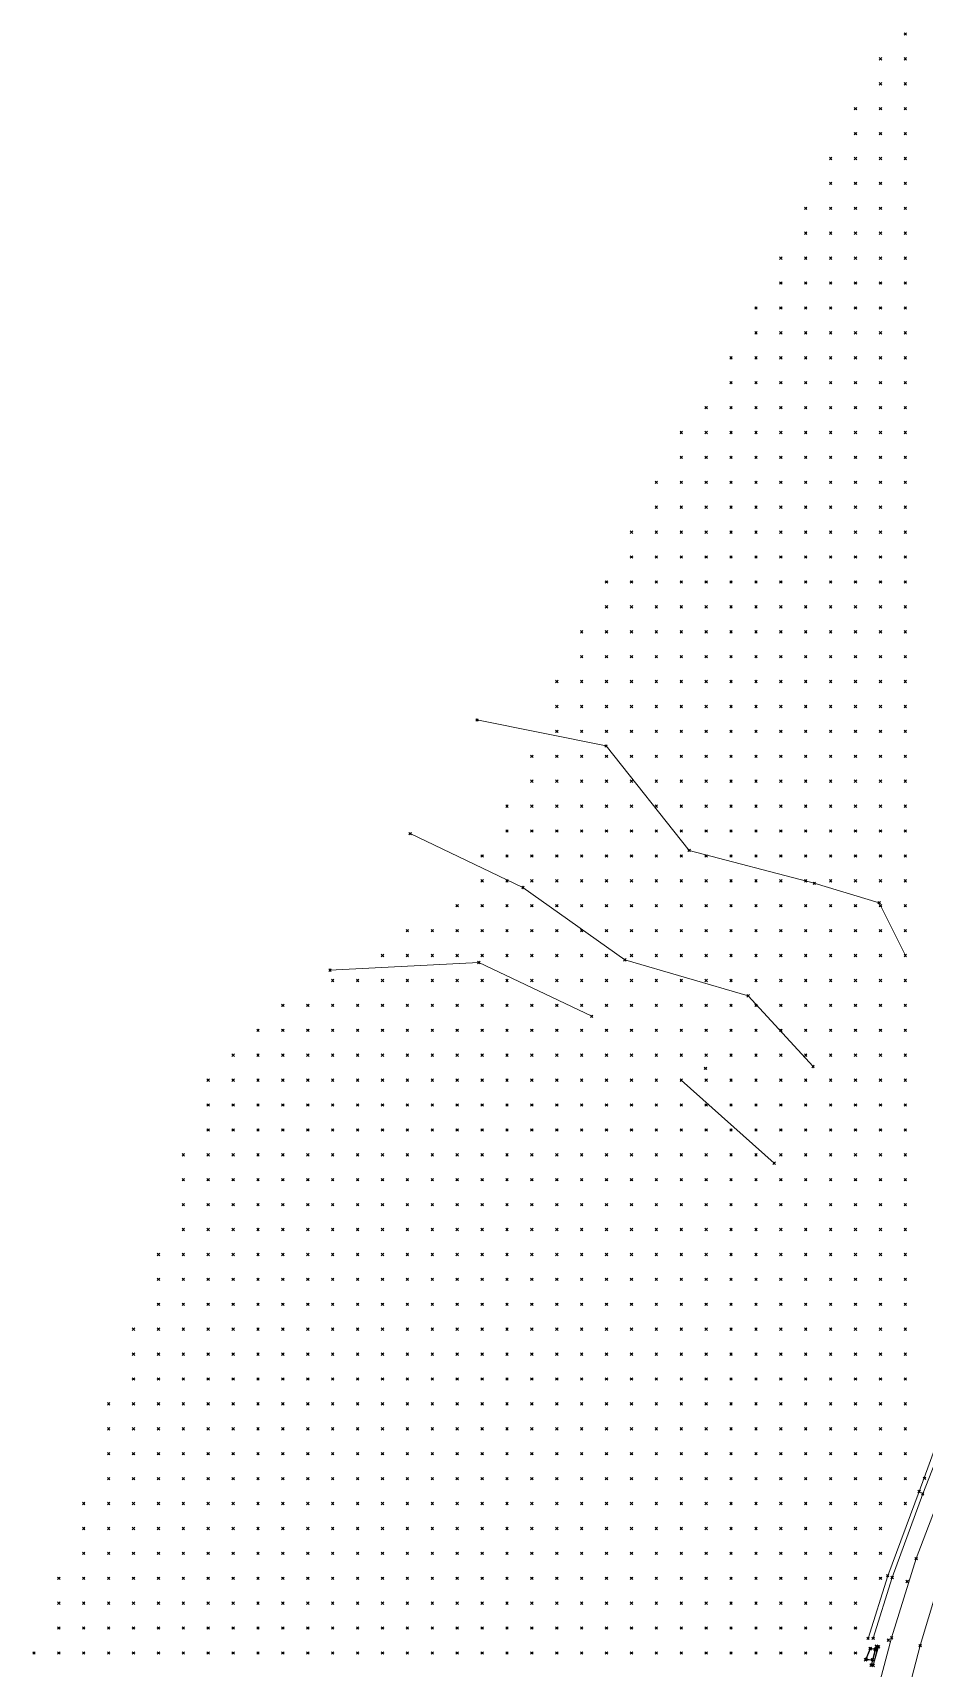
# Model space of a CAD drawing. Header units: metres. Extents: x 441556 to 446409, y 432338 to 461058.
# Drawn here: x 442295.8 to 442403.2, y 457266.2 to 457463.1 of the extents above; entities that cross this region are included whole.
import ezdxf

# ---------------------------------------------------------------- set-up
doc = ezdxf.new("R2010")
doc.units = ezdxf.units.M
doc.header["$MEASUREMENT"] = 0
doc.header["$PDMODE"] = 35
doc.header["$PDSIZE"] = 0.15
for name, color, linetype, lineweight in [('DTM-BRE-RevN_GRP_ CAROSABIL', 2, 'Continuous', 0), ('DTM-BRE-RevN_GRP_AX', 2, 'Continuous', 0), ('DTM-BRE-RevN_GRP_CAMERA CADERE JOS', 2, 'Continuous', 0), ('DTM-BRE-RevN_GRP_CAMERA CADERE SUS', 2, 'Continuous', 0), ('DTM-BRE-RevN_GRP_FIRUL APEI', 2, 'Continuous', 0), ('DTM-BRE-RevN_GRP_PARAPET BETON_JOS', 2, 'Continuous', 0), ('DTM-BRE-RevN_GRP_PARAPET BETON_SUS', 2, 'Continuous', 0), ('DTM-BRE-RevN_GRP_RAU', 2, 'Continuous', 0), ('DTM-BRE-RevN_GRP_ZID SPRIJIN JOS', 2, 'Continuous', 0), ('DTM-BRE-RevN_GRP_ZID SPRIJIN SUS', 2, 'Continuous', 0), ('DTM-NOK-RevN_LIDAR_co_lidar', 91, 'Continuous', 0), ('DTM-NOK-RevN_RTK', 32, 'Continuous', 0)]:
    doc.layers.add(name, color=color, linetype=linetype, lineweight=lineweight)

msp = doc.modelspace()

# ---------------------------------------------------------------- linework, layer by layer
at = {"layer": 'DTM-BRE-RevN_GRP_ CAROSABIL'}
for p, q in [((442408.358, 457295.524, 364.49), (442402.218, 457279.36, 364.558)), ((442402.218, 457279.36, 364.558), (442399.261, 457269.828, 364.72)), ((442399.261, 457269.828, 364.72), (442395.842, 457256.991, 364.68))]:
    msp.add_line(p, q, dxfattribs=at)
at = {"layer": 'DTM-BRE-RevN_GRP_AX'}
for p, q in [((442402.696, 457268.881, 364.45), (442405.605, 457278.477, 364.411)), ((442399.44, 457256.419, 364.503), (442402.696, 457268.881, 364.45))]:
    msp.add_line(p, q, dxfattribs=at)
at = {"layer": 'DTM-BRE-RevN_GRP_CAMERA CADERE JOS'}
for p, q in [((442396.213, 457267.247, 362.866), (442396.703, 457268.503, 362.819)), ((442396.703, 457268.503, 362.819), (442397.277, 457268.416, 362.749)), ((442397.277, 457268.416, 362.749), (442396.962, 457267.188, 362.846)), ((442396.962, 457267.188, 362.846), (442396.213, 457267.247, 362.866))]:
    msp.add_line(p, q, dxfattribs=at)
at = {"layer": 'DTM-BRE-RevN_GRP_CAMERA CADERE SUS'}
for p, q in [((442396.121, 457267.166, 364.577), (442396.672, 457268.561, 364.489)), ((442396.672, 457268.561, 364.489), (442397.332, 457268.447, 364.412)), ((442397.332, 457268.447, 364.412), (442396.979, 457267.165, 364.498)), ((442396.979, 457267.165, 364.498), (442396.121, 457267.166, 364.577))]:
    msp.add_line(p, q, dxfattribs=at)
at = {"layer": 'DTM-BRE-RevN_GRP_FIRUL APEI'}
for p, q in [((442341.258, 457366.656, 412.174), (442354.846, 457360.171, 402.056)), ((442354.846, 457360.171, 402.056), (442367.122, 457351.455, 391.232)), ((442367.122, 457351.455, 391.232), (442381.98, 457347.132, 383.886)), ((442381.98, 457347.132, 383.886), (442389.797, 457338.609, 378.895))]:
    msp.add_line(p, q, dxfattribs=at)
at = {"layer": 'DTM-BRE-RevN_GRP_PARAPET BETON_JOS'}
for p, q in [((442397.445, 457268.815, 364.456), (442396.805, 457266.524, 364.513)), ((442397.039, 457266.483, 364.65), (442397.692, 457268.728, 364.682)), ((442397.692, 457268.728, 364.682), (442397.445, 457268.815, 364.456)), ((442396.805, 457266.524, 364.513), (442397.039, 457266.483, 364.65))]:
    msp.add_line(p, q, dxfattribs=at)
at = {"layer": 'DTM-BRE-RevN_GRP_PARAPET BETON_SUS'}
for p, q in [((442397.444, 457268.776, 364.999), (442396.847, 457266.545, 364.988)), ((442397.037, 457266.494, 365.013), (442397.587, 457268.757, 364.907)), ((442397.587, 457268.757, 364.907), (442397.444, 457268.776, 364.999)), ((442396.847, 457266.545, 364.988), (442397.037, 457266.494, 365.013))]:
    msp.add_line(p, q, dxfattribs=at)
at = {"layer": 'DTM-BRE-RevN_GRP_RAU'}
for p, q in [((442349.306, 457380.348, 421.585), (442364.86, 457377.21, 415.703)), ((442364.86, 457377.21, 415.703), (442374.871, 457364.64, 402.527)), ((442374.871, 457364.64, 402.527), (442389.943, 457360.68, 388.028)), ((442389.943, 457360.68, 388.028), (442397.759, 457358.336, 382.168)), ((442397.759, 457358.336, 382.168), (442400.913, 457351.975, 376.725)), ((442331.601, 457350.225, 432.056), (442349.54, 457351.144, 415.115)), ((442349.54, 457351.144, 415.115), (442363.128, 457344.659, 397.938)), ((442373.919, 457336.978, 391.573), (442385.102, 457326.975, 386.895))]:
    msp.add_line(p, q, dxfattribs=at)
at = {"layer": 'DTM-BRE-RevN_GRP_ZID SPRIJIN JOS'}
for p, q in [((442403.009, 457287.154, 364.121), (442405.895, 457294.555, 364.012)), ((442399.317, 457277.09, 364.183), (442403.009, 457287.154, 364.121)), ((442397.045, 457269.761, 364.156), (442399.317, 457277.09, 364.183))]:
    msp.add_line(p, q, dxfattribs=at)
at = {"layer": 'DTM-BRE-RevN_GRP_ZID SPRIJIN SUS'}
for p, q in [((442402.582, 457287.435, 366.438), (442405.138, 457294.459, 366.052)), ((442398.785, 457277.303, 366.23), (442402.582, 457287.435, 366.438)), ((442396.422, 457269.751, 366.252), (442398.785, 457277.303, 366.23))]:
    msp.add_line(p, q, dxfattribs=at)
at = {"layer": 'DTM-NOK-RevN_LIDAR_co_lidar'}
for p in [(442400.913, 457462.951, 414.393), (442397.913, 457459.951, 416.563), (442400.913, 457459.951, 414.012), (442397.913, 457456.952, 416.324), (442400.913, 457456.952, 414.168), (442394.914, 457453.953, 418.238), (442397.913, 457453.953, 416.411), (442400.913, 457453.953, 414.359), (442394.914, 457450.953, 416.745), (442397.913, 457450.953, 415.605), (442400.913, 457450.953, 414.104), (442391.915, 457447.954, 417.321), (442394.914, 457447.954, 415.275), (442397.913, 457447.954, 414.317), (442400.913, 457447.954, 413.025), (442391.915, 457444.955, 416.335), (442394.914, 457444.955, 414.267), (442397.913, 457444.955, 412.455), (442400.913, 457444.955, 411.346), (442388.915, 457441.955, 417.411), (442391.915, 457441.955, 415.435), (442394.914, 457441.955, 413.252), (442397.913, 457441.955, 411.048), (442400.913, 457441.955, 409.499), (442388.915, 457438.956, 415.532), (442391.915, 457438.956, 414.222), (442394.914, 457438.956, 412.256), (442397.913, 457438.956, 410.037), (442400.913, 457438.956, 408.137), (442385.916, 457435.957, 414.358), (442388.915, 457435.957, 413.276), (442391.915, 457435.957, 412.244), (442394.914, 457435.957, 410.918), (442397.913, 457435.957, 409.151), (442400.913, 457435.957, 407.176), (442385.916, 457432.957, 412.852), (442388.915, 457432.957, 411.187), (442391.915, 457432.957, 409.869), (442394.914, 457432.957, 408.951), (442397.913, 457432.957, 407.81), (442400.913, 457432.957, 405.548), (442382.917, 457429.958, 414.791), (442385.916, 457429.958, 412.111), (442388.915, 457429.958, 409.805), (442391.915, 457429.958, 407.978), (442394.914, 457429.958, 406.777), (442397.913, 457429.958, 405.746), (442400.913, 457429.958, 403.579), (442382.917, 457426.958, 414.366), (442385.916, 457426.958, 411.645), (442388.915, 457426.958, 409.374), (442391.915, 457426.958, 407.092), (442394.914, 457426.958, 405.28), (442397.913, 457426.958, 403.558), (442400.913, 457426.958, 401.77), (442379.917, 457423.959, 416.05), (442382.917, 457423.959, 413.563), (442385.916, 457423.959, 411.136), (442388.915, 457423.959, 409.075), (442391.915, 457423.959, 406.735), (442394.914, 457423.959, 404.851), (442397.913, 457423.959, 402.34), (442400.913, 457423.959, 400.35), (442379.917, 457420.96, 414.939), (442382.917, 457420.96, 412.603), (442385.916, 457420.96, 410.292), (442388.915, 457420.96, 408.233), (442391.915, 457420.96, 406.195), (442394.914, 457420.96, 404.651), (442397.913, 457420.96, 402.278), (442400.913, 457420.96, 399.966), (442376.918, 457417.96, 416.584), (442379.917, 457417.96, 413.952), (442382.917, 457417.96, 411.595), (442385.916, 457417.96, 409.322), (442388.915, 457417.96, 407.277), (442391.915, 457417.96, 405.258), (442394.914, 457417.96, 403.716), (442397.913, 457417.96, 402.082), (442400.913, 457417.96, 400.098), (442373.919, 457414.961, 417.723), (442376.918, 457414.961, 415.322), (442379.917, 457414.961, 412.954), (442382.917, 457414.961, 410.681), (442385.916, 457414.961, 408.467), (442388.915, 457414.961, 406.282), (442391.915, 457414.961, 404.174), (442394.914, 457414.961, 402.418), (442397.913, 457414.961, 400.932), (442400.913, 457414.961, 399.276), (442373.919, 457411.962, 416.547), (442376.918, 457411.962, 414.411), (442379.917, 457411.962, 412.083), (442382.917, 457411.962, 409.778), (442385.916, 457411.962, 407.589), (442388.915, 457411.962, 405.588), (442391.915, 457411.962, 403.623), (442394.914, 457411.962, 401.342), (442397.913, 457411.962, 399.428), (442400.913, 457411.962, 397.644), (442370.919, 457408.962, 416.294), (442373.919, 457408.962, 414.551), (442376.918, 457408.962, 412.796), (442379.917, 457408.962, 410.861), (442382.917, 457408.962, 408.759), (442385.916, 457408.962, 406.881), (442388.915, 457408.962, 404.881), (442391.915, 457408.962, 402.814), (442394.914, 457408.962, 400.536), (442397.913, 457408.962, 398.076), (442400.913, 457408.962, 396.384), (442370.919, 457405.963, 414.753), (442373.919, 457405.963, 412.722), (442376.918, 457405.963, 410.829), (442379.917, 457405.963, 409.243), (442382.917, 457405.963, 407.701), (442385.916, 457405.963, 406.049), (442388.915, 457405.963, 404.174), (442391.915, 457405.963, 402.139), (442394.914, 457405.963, 400.138), (442397.913, 457405.963, 397.718), (442400.913, 457405.963, 395.719), (442367.92, 457402.964, 416.856), (442370.919, 457402.964, 414.053), (442373.919, 457402.964, 411.918), (442376.918, 457402.964, 410.026), (442379.917, 457402.964, 408.11), (442382.917, 457402.964, 406.393), (442385.916, 457402.964, 404.681), (442388.915, 457402.964, 402.703), (442391.915, 457402.964, 400.992), (442394.914, 457402.964, 399.233), (442397.913, 457402.964, 397.087), (442400.913, 457402.964, 395.046), (442367.92, 457399.964, 417.274), (442370.919, 457399.964, 414.424), (442373.919, 457399.964, 411.553), (442376.918, 457399.964, 409.084), (442379.917, 457399.964, 406.725), (442382.917, 457399.964, 404.689), (442385.916, 457399.964, 402.888), (442388.915, 457399.964, 400.95), (442391.915, 457399.964, 399.564), (442394.914, 457399.964, 398.011), (442397.913, 457399.964, 396.005), (442400.913, 457399.964, 393.979), (442364.921, 457396.965, 417.525), (442367.92, 457396.965, 414.771), (442370.919, 457396.965, 412.768), (442373.919, 457396.965, 410.984), (442376.918, 457396.965, 409.06), (442379.917, 457396.965, 406.551), (442382.917, 457396.965, 403.958), (442385.916, 457396.965, 401.969), (442388.915, 457396.965, 399.979), (442391.915, 457396.965, 398.014), (442394.914, 457396.965, 396.167), (442397.913, 457396.965, 394.405), (442400.913, 457396.965, 392.53), (442364.921, 457393.966, 416.716), (442367.92, 457393.966, 413.79), (442370.919, 457393.966, 411.201), (442373.919, 457393.966, 409.088), (442376.918, 457393.966, 407.216), (442379.917, 457393.966, 405.247), (442382.917, 457393.966, 403.371), (442385.916, 457393.966, 401.348), (442388.915, 457393.966, 398.849), (442391.915, 457393.966, 396.877), (442394.914, 457393.966, 395.083), (442397.913, 457393.966, 393.444), (442400.913, 457393.966, 391.664), (442361.921, 457390.966, 420.075), (442364.921, 457390.966, 417.216), (442367.92, 457390.966, 413.964), (442370.919, 457390.966, 411.048), (442373.919, 457390.966, 408.746), (442376.918, 457390.966, 406.223), (442379.917, 457390.966, 403.746), (442382.917, 457390.966, 401.963), (442385.916, 457390.966, 400.062), (442388.915, 457390.966, 397.703), (442391.915, 457390.966, 395.718), (442394.914, 457390.966, 393.981), (442397.913, 457390.966, 392.294), (442400.913, 457390.966, 390.56), (442361.921, 457387.967, 420.582), (442364.921, 457387.967, 417.795), (442367.92, 457387.967, 413.552), (442370.919, 457387.967, 409.982), (442373.919, 457387.967, 407.643), (442376.918, 457387.967, 405.137), (442379.917, 457387.967, 402.681), (442382.917, 457387.967, 400.754), (442385.916, 457387.967, 398.696), (442388.915, 457387.967, 396.512), (442391.915, 457387.967, 394.371), (442394.914, 457387.967, 392.695), (442397.913, 457387.967, 391.026), (442400.913, 457387.967, 389.359), (442358.922, 457384.968, 420.429), (442361.921, 457384.968, 419.897), (442364.921, 457384.968, 417.088), (442367.92, 457384.968, 412.767), (442370.919, 457384.968, 409.121), (442373.919, 457384.968, 406.479), (442376.918, 457384.968, 403.993), (442379.917, 457384.968, 401.643), (442382.917, 457384.968, 399.613), (442385.916, 457384.968, 397.628), (442388.915, 457384.968, 395.638), (442391.915, 457384.968, 393.523), (442394.914, 457384.968, 391.681), (442397.913, 457384.968, 389.69), (442400.913, 457384.968, 388.094), (442358.922, 457381.968, 418.837), (442361.921, 457381.968, 417.914), (442364.921, 457381.968, 415.883), (442367.92, 457381.968, 412.673), (442370.919, 457381.968, 409.573), (442373.919, 457381.968, 406.751), (442376.918, 457381.968, 403.754), (442379.917, 457381.968, 400.993), (442382.917, 457381.968, 398.641), (442385.916, 457381.968, 396.484), (442388.915, 457381.968, 394.608), (442391.915, 457381.968, 392.557), (442394.914, 457381.968, 390.77), (442397.913, 457381.968, 388.843), (442400.913, 457381.968, 387.263), (442358.922, 457378.969, 416.75), (442361.921, 457378.969, 416.182), (442364.921, 457378.969, 415.688), (442367.92, 457378.969, 413.083), (442370.919, 457378.969, 409.662), (442373.919, 457378.969, 406.603), (442376.918, 457378.969, 403.396), (442379.917, 457378.969, 400.314), (442382.917, 457378.969, 397.717), (442385.916, 457378.969, 395.498), (442388.915, 457378.969, 393.494), (442391.915, 457378.969, 391.106), (442394.914, 457378.969, 389.348), (442397.913, 457378.969, 387.548), (442400.913, 457378.969, 385.792), (442355.922, 457375.97, 414.173), (442358.922, 457375.97, 414.059), (442361.921, 457375.97, 414.478), (442364.921, 457375.97, 414.394), (442367.92, 457375.97, 412.586), (442370.919, 457375.97, 409.192), (442373.919, 457375.97, 405.717), (442376.918, 457375.97, 402.676), (442379.917, 457375.97, 399.788), (442382.917, 457375.97, 397.068), (442385.916, 457375.97, 394.607), (442388.915, 457375.97, 392.288), (442391.915, 457375.97, 389.915), (442394.914, 457375.97, 388.082), (442397.913, 457375.97, 386.298), (442400.913, 457375.97, 384.417), (442355.922, 457372.97, 411.784), (442358.922, 457372.97, 411.532), (442361.921, 457372.97, 412.121), (442364.921, 457372.97, 412.161), (442367.92, 457372.97, 410.79), (442370.919, 457372.97, 408.183), (442373.919, 457372.97, 405.438), (442376.918, 457372.97, 402.373), (442379.917, 457372.97, 399.108), (442382.917, 457372.97, 396.356), (442385.916, 457372.97, 393.786), (442388.915, 457372.97, 391.324), (442391.915, 457372.97, 389.013), (442394.914, 457372.97, 386.921), (442397.913, 457372.97, 385.011), (442400.913, 457372.97, 383.131), (442352.923, 457369.971, 410.655), (442355.922, 457369.971, 409.282), (442358.922, 457369.971, 408.997), (442361.921, 457369.971, 409.759), (442364.921, 457369.971, 409.923), (442367.92, 457369.971, 408.386), (442370.919, 457369.971, 406.44), (442373.919, 457369.971, 404.455), (442376.918, 457369.971, 401.537), (442379.917, 457369.971, 398.212), (442382.917, 457369.971, 395.458), (442385.916, 457369.971, 393.012), (442388.915, 457369.971, 390.649), (442391.915, 457369.971, 388.352), (442394.914, 457369.971, 386.036), (442397.913, 457369.971, 383.853), (442400.913, 457369.971, 381.952), (442352.923, 457366.972, 407.658), (442355.922, 457366.972, 406.792), (442358.922, 457366.972, 406.306), (442361.921, 457366.972, 406.821), (442364.921, 457366.972, 406.839), (442367.92, 457366.972, 405.144), (442370.919, 457366.972, 403.934), (442373.919, 457366.972, 403.114), (442376.918, 457366.972, 400.484), (442379.917, 457366.972, 397.098), (442382.917, 457366.972, 394.578), (442385.916, 457366.972, 392.182), (442388.915, 457366.972, 389.943), (442391.915, 457366.972, 387.716), (442394.914, 457366.972, 385.322), (442397.913, 457366.972, 383.078), (442400.913, 457366.972, 380.829), (442349.924, 457363.972, 406.042), (442352.923, 457363.972, 405.019), (442355.922, 457363.972, 404.308), (442358.922, 457363.972, 403.754), (442361.921, 457363.972, 403.972), (442364.921, 457363.972, 403.688), (442367.92, 457363.972, 402.029), (442370.919, 457363.972, 400.907), (442373.919, 457363.972, 400.638), (442376.918, 457363.972, 398.726), (442379.917, 457363.972, 395.76), (442382.917, 457363.972, 393.461), (442385.916, 457363.972, 391.13), (442388.915, 457363.972, 389.083), (442391.915, 457363.972, 386.948), (442394.914, 457363.972, 384.679), (442397.913, 457363.972, 382.324), (442400.913, 457363.972, 379.896), (442349.924, 457360.973, 406.594), (442352.923, 457360.973, 403.706), (442355.922, 457360.973, 402.22), (442358.922, 457360.973, 401.431), (442361.921, 457360.973, 401.557), (442364.921, 457360.973, 401.224), (442367.92, 457360.973, 399.841), (442370.919, 457360.973, 398.061), (442373.919, 457360.973, 397.043), (442376.918, 457360.973, 395.682), (442379.917, 457360.973, 393.622), (442382.917, 457360.973, 391.731), (442385.916, 457360.973, 389.824), (442388.915, 457360.973, 388.107), (442391.915, 457360.973, 385.97), (442394.914, 457360.973, 383.794), (442397.913, 457360.973, 381.492), (442400.913, 457360.973, 379.184), (442346.924, 457357.974, 411.427), (442349.924, 457357.974, 409.283), (442352.923, 457357.974, 404.609), (442355.922, 457357.974, 401.313), (442358.922, 457357.974, 399.475), (442361.921, 457357.974, 398.729), (442364.921, 457357.974, 398.354), (442367.92, 457357.974, 397.215), (442370.919, 457357.974, 395.509), (442373.919, 457357.974, 394.087), (442376.918, 457357.974, 392.661), (442379.917, 457357.974, 391.138), (442382.917, 457357.974, 389.724), (442385.916, 457357.974, 388.19), (442388.915, 457357.974, 386.663), (442391.915, 457357.974, 384.697), (442394.914, 457357.974, 382.628), (442397.913, 457357.974, 380.74), (442400.913, 457357.974, 378.408), (442340.926, 457354.974, 420.348), (442343.925, 457354.974, 416.931), (442346.924, 457354.974, 414.419), (442349.924, 457354.974, 412.046), (442352.923, 457354.974, 407.421), (442355.922, 457354.974, 402.158), (442358.922, 457354.974, 399.309), (442361.921, 457354.974, 396.619), (442364.921, 457354.974, 395.133), (442367.92, 457354.974, 393.962), (442370.919, 457354.974, 392.96), (442373.919, 457354.974, 391.781), (442376.918, 457354.974, 390.418), (442379.917, 457354.974, 389.173), (442382.917, 457354.974, 387.765), (442385.916, 457354.974, 386.244), (442388.915, 457354.974, 384.865), (442391.915, 457354.974, 383.319), (442394.914, 457354.974, 381.459), (442397.913, 457354.974, 379.802), (442400.913, 457354.974, 377.485), (442337.926, 457351.975, 425.155), (442340.926, 457351.975, 422.799), (442343.925, 457351.975, 419.971), (442346.924, 457351.975, 417.717), (442349.924, 457351.975, 414.403), (442352.923, 457351.975, 410.118), (442355.922, 457351.975, 404.554), (442358.922, 457351.975, 401.503), (442361.921, 457351.975, 396.989), (442364.921, 457351.975, 393.565), (442367.92, 457351.975, 391.981), (442370.919, 457351.975, 390.953), (442373.919, 457351.975, 389.714), (442376.918, 457351.975, 388.492), (442379.917, 457351.975, 387.306), (442382.917, 457351.975, 385.849), (442385.916, 457351.975, 384.445), (442388.915, 457351.975, 383.405), (442391.915, 457351.975, 382.159), (442394.914, 457351.975, 380.25), (442397.913, 457351.975, 378.731), (442400.913, 457351.975, 376.725), (442331.928, 457348.976, 430.798), (442334.927, 457348.976, 428.632), (442337.926, 457348.976, 426.3), (442340.926, 457348.976, 424.2), (442343.925, 457348.976, 420.849), (442346.924, 457348.976, 418.307), (442349.924, 457348.976, 414.995), (442352.923, 457348.976, 410.764), (442355.922, 457348.976, 406.653), (442358.922, 457348.976, 403.24), (442361.921, 457348.976, 398.606), (442364.921, 457348.976, 394.254), (442367.92, 457348.976, 391.632), (442370.919, 457348.976, 390.009), (442373.919, 457348.976, 388.568), (442376.918, 457348.976, 387.218), (442379.917, 457348.976, 385.854), (442382.917, 457348.976, 384.458), (442385.916, 457348.976, 383.179), (442388.915, 457348.976, 382.15), (442391.915, 457348.976, 381.305), (442394.914, 457348.976, 379.712), (442397.913, 457348.976, 378.578), (442400.913, 457348.976, 376.676), (442325.929, 457345.976, 431.365), (442328.928, 457345.976, 429.922), (442331.928, 457345.976, 428.905), (442334.927, 457345.976, 426.947), (442337.926, 457345.976, 424.244), (442340.926, 457345.976, 421.88), (442343.925, 457345.976, 418.415), (442346.924, 457345.976, 416.521), (442349.924, 457345.976, 413.859), (442352.923, 457345.976, 410.827), (442355.922, 457345.976, 406.877), (442358.922, 457345.976, 403.213), (442361.921, 457345.976, 399.295), (442364.921, 457345.976, 395.134), (442367.92, 457345.976, 392.417), (442370.919, 457345.976, 390.274), (442373.919, 457345.976, 388.498), (442376.918, 457345.976, 386.903), (442379.917, 457345.976, 385.193), (442382.917, 457345.976, 383.78), (442385.916, 457345.976, 382.465), (442388.915, 457345.976, 381.253), (442391.915, 457345.976, 380.669), (442394.914, 457345.976, 380.169), (442397.913, 457345.976, 379.498), (442400.913, 457345.976, 377.324), (442322.93, 457342.977, 431.562), (442325.929, 457342.977, 429.337), (442328.928, 457342.977, 427.48), (442331.928, 457342.977, 425.884), (442334.927, 457342.977, 423.889), (442337.926, 457342.977, 421.646), (442340.926, 457342.977, 418.176), (442343.925, 457342.977, 416.548), (442346.924, 457342.977, 412.242), (442349.924, 457342.977, 411.399), (442352.923, 457342.977, 408.987), (442355.922, 457342.977, 406.004), (442358.922, 457342.977, 402.594), (442361.921, 457342.977, 399.022), (442364.921, 457342.977, 395.811), (442367.92, 457342.977, 393.301), (442370.919, 457342.977, 391.219), (442373.919, 457342.977, 389.571), (442376.918, 457342.977, 387.956), (442379.917, 457342.977, 385.979), (442382.917, 457342.977, 384.054), (442385.916, 457342.977, 382.34), (442388.915, 457342.977, 380.781), (442391.915, 457342.977, 379.944), (442394.914, 457342.977, 379.321), (442397.913, 457342.977, 378.633), (442400.913, 457342.977, 377.049), (442319.93, 457339.978, 433.177), (442322.93, 457339.978, 431.399), (442325.929, 457339.978, 428.216), (442328.928, 457339.978, 425.647), (442331.928, 457339.978, 423.914), (442334.927, 457339.978, 422.178), (442337.926, 457339.978, 419.04), (442340.926, 457339.978, 415.904), (442343.925, 457339.978, 414.387), (442346.924, 457339.978, 411.758), (442349.924, 457339.978, 409.418), (442352.923, 457339.978, 407.186), (442355.922, 457339.978, 404.862), (442358.922, 457339.978, 401.494), (442361.921, 457339.978, 398.431), (442364.921, 457339.978, 396.181), (442367.92, 457339.978, 394.017), (442370.919, 457339.978, 392.144), (442373.919, 457339.978, 390.409), (442376.918, 457339.978, 388.509), (442379.917, 457339.978, 386.425), (442382.917, 457339.978, 384.364), (442385.916, 457339.978, 382.494), (442388.915, 457339.978, 380.657), (442391.915, 457339.978, 379.161), (442394.914, 457339.978, 377.927), (442397.913, 457339.978, 377.087), (442400.913, 457339.978, 375.802), (442316.931, 457336.978, 438.34), (442319.93, 457336.978, 434.21), (442322.93, 457336.978, 430.836), (442325.929, 457336.978, 428.56), (442328.928, 457336.978, 425.447), (442331.928, 457336.978, 422.549), (442334.927, 457336.978, 420.447), (442337.926, 457336.978, 416.973), (442340.926, 457336.978, 414.912), (442343.925, 457336.978, 412.77), (442346.924, 457336.978, 410.636), (442349.924, 457336.978, 408.452), (442352.923, 457336.978, 405.869), (442355.922, 457336.978, 403.71), (442358.922, 457336.978, 401.698), (442361.921, 457336.978, 399.319), (442364.921, 457336.978, 397.015), (442367.92, 457336.978, 395.104), (442370.919, 457336.978, 393.433), (442373.919, 457336.978, 391.573), (442376.918, 457336.978, 389.27), (442379.917, 457336.978, 386.832), (442382.917, 457336.978, 384.601), (442385.916, 457336.978, 382.474), (442388.915, 457336.978, 380.544), (442391.915, 457336.978, 379.022), (442394.914, 457336.978, 377.43), (442397.913, 457336.978, 376.17), (442400.913, 457336.978, 375.174), (442316.931, 457333.979, 436.927), (442319.93, 457333.979, 433.728), (442322.93, 457333.979, 430.84), (442325.929, 457333.979, 428.57), (442328.928, 457333.979, 425.65), (442331.928, 457333.979, 422.739), (442334.927, 457333.979, 419.968), (442337.926, 457333.979, 417.381), (442340.926, 457333.979, 415.161), (442343.925, 457333.979, 412.696), (442346.924, 457333.979, 410.67), (442349.924, 457333.979, 408.171), (442352.923, 457333.979, 405.926), (442355.922, 457333.979, 404.107), (442358.922, 457333.979, 402.373), (442361.921, 457333.979, 400.14), (442364.921, 457333.979, 398.746), (442367.92, 457333.979, 397.423), (442370.919, 457333.979, 395.468), (442373.919, 457333.979, 393.323), (442376.918, 457333.979, 390.797), (442379.917, 457333.979, 388.062), (442382.917, 457333.979, 385.56), (442385.916, 457333.979, 383.091), (442388.915, 457333.979, 380.894), (442391.915, 457333.979, 378.833), (442394.914, 457333.979, 377.134), (442397.913, 457333.979, 375.853), (442400.913, 457333.979, 374.294), (442316.931, 457330.98, 437.215), (442319.93, 457330.98, 433.928), (442322.93, 457330.98, 430.165), (442325.929, 457330.98, 428.188), (442328.928, 457330.98, 425.178), (442331.928, 457330.98, 422.94), (442334.927, 457330.98, 420.669), (442337.926, 457330.98, 418.364), (442340.926, 457330.98, 416.371), (442343.925, 457330.98, 414.567), (442346.924, 457330.98, 411.734), (442349.924, 457330.98, 409.052), (442352.923, 457330.98, 407.084), (442355.922, 457330.98, 405.643), (442358.922, 457330.98, 403.936), (442361.921, 457330.98, 402.168), (442364.921, 457330.98, 400.997), (442367.92, 457330.98, 399.69), (442370.919, 457330.98, 397.969), (442373.919, 457330.98, 395.704), (442376.918, 457330.98, 392.629), (442379.917, 457330.98, 389.69), (442382.917, 457330.98, 387.077), (442385.916, 457330.98, 384.196), (442388.915, 457330.98, 381.734), (442391.915, 457330.98, 379.124), (442394.914, 457330.98, 377.199), (442397.913, 457330.98, 375.231), (442400.913, 457330.98, 374.132), (442313.932, 457327.98, 440.316), (442316.931, 457327.98, 437.041), (442319.93, 457327.98, 433.955), (442322.93, 457327.98, 431.438), (442325.929, 457327.98, 429.076), (442328.928, 457327.98, 426.562), (442331.928, 457327.98, 424.581), (442334.927, 457327.98, 422.285), (442337.926, 457327.98, 420.146), (442340.926, 457327.98, 418.708), (442343.925, 457327.98, 417.315), (442346.924, 457327.98, 413.959), (442349.924, 457327.98, 410.85), (442352.923, 457327.98, 409.38), (442355.922, 457327.98, 407.357), (442358.922, 457327.98, 405.908), (442361.921, 457327.98, 404.892), (442364.921, 457327.98, 403.408), (442367.92, 457327.98, 401.384), (442370.919, 457327.98, 399.033), (442373.919, 457327.98, 396.412), (442376.918, 457327.98, 393.576), (442379.917, 457327.98, 390.681), (442382.917, 457327.98, 388.032), (442385.916, 457327.98, 385.265), (442388.915, 457327.98, 381.999), (442391.915, 457327.98, 379.515), (442394.914, 457327.98, 377.389), (442397.913, 457327.98, 375.361), (442400.913, 457327.98, 373.912), (442313.932, 457324.981, 440.796), (442316.931, 457324.981, 438.108), (442319.93, 457324.981, 435.586), (442322.93, 457324.981, 433.341), (442325.929, 457324.981, 431.219), (442328.928, 457324.981, 429.197), (442331.928, 457324.981, 426.916), (442334.927, 457324.981, 424.75), (442337.926, 457324.981, 422.628), (442340.926, 457324.981, 420.461), (442343.925, 457324.981, 418.223), (442346.924, 457324.981, 415.767), (442349.924, 457324.981, 413.936), (442352.923, 457324.981, 411.672), (442355.922, 457324.981, 409.854), (442358.922, 457324.981, 407.937), (442361.921, 457324.981, 405.966), (442364.921, 457324.981, 403.531), (442367.92, 457324.981, 401.086), (442370.919, 457324.981, 398.478), (442373.919, 457324.981, 395.459), (442376.918, 457324.981, 392.733), (442379.917, 457324.981, 390.311), (442382.917, 457324.981, 387.401), (442385.916, 457324.981, 384.282), (442388.915, 457324.981, 381.575), (442391.915, 457324.981, 379.097), (442394.914, 457324.981, 376.807), (442397.913, 457324.981, 374.56), (442400.913, 457324.981, 372.842), (442313.932, 457321.981, 440.248), (442316.931, 457321.981, 438.242), (442319.93, 457321.981, 436.272), (442322.93, 457321.981, 434.223), (442325.929, 457321.981, 432.306), (442328.928, 457321.981, 429.907), (442331.928, 457321.981, 427.687), (442334.927, 457321.981, 425.629), (442337.926, 457321.981, 423.519), (442340.926, 457321.981, 421.283), (442343.925, 457321.981, 418.63), (442346.924, 457321.981, 416.254), (442349.924, 457321.981, 414.092), (442352.923, 457321.981, 411.545), (442355.922, 457321.981, 409.538), (442358.922, 457321.981, 407.553), (442361.921, 457321.981, 405.472), (442364.921, 457321.981, 403.295), (442367.92, 457321.981, 400.373), (442370.919, 457321.981, 397.612), (442373.919, 457321.981, 394.815), (442376.918, 457321.981, 391.747), (442379.917, 457321.981, 388.899), (442382.917, 457321.981, 386.173), (442385.916, 457321.981, 383.526), (442388.915, 457321.981, 381.153), (442391.915, 457321.981, 378.74), (442394.914, 457321.981, 376.522), (442397.913, 457321.981, 374.449), (442400.913, 457321.981, 372.766), (442313.932, 457318.982, 439.359), (442316.931, 457318.982, 437.529), (442319.93, 457318.982, 435.798), (442322.93, 457318.982, 433.807), (442325.929, 457318.982, 431.524), (442328.928, 457318.982, 429.217), (442331.928, 457318.982, 427.159), (442334.927, 457318.982, 424.986), (442337.926, 457318.982, 423.025), (442340.926, 457318.982, 420.868), (442343.925, 457318.982, 418.924), (442346.924, 457318.982, 416.857), (442349.924, 457318.982, 414.218), (442352.923, 457318.982, 411.218), (442355.922, 457318.982, 408.699), (442358.922, 457318.982, 406.537), (442361.921, 457318.982, 404.321), (442364.921, 457318.982, 402.368), (442367.92, 457318.982, 399.93), (442370.919, 457318.982, 396.962), (442373.919, 457318.982, 394.075), (442376.918, 457318.982, 391.032), (442379.917, 457318.982, 387.901), (442382.917, 457318.982, 385.17), (442385.916, 457318.982, 382.844), (442388.915, 457318.982, 380.729), (442391.915, 457318.982, 378.189), (442394.914, 457318.982, 375.904), (442397.913, 457318.982, 373.766), (442400.913, 457318.982, 372.024), (442310.932, 457315.983, 440.647), (442313.932, 457315.983, 438.741), (442316.931, 457315.983, 436.852), (442319.93, 457315.983, 434.972), (442322.93, 457315.983, 432.863), (442325.929, 457315.983, 430.568), (442328.928, 457315.983, 428.305), (442331.928, 457315.983, 426.313), (442334.927, 457315.983, 424.228), (442337.926, 457315.983, 422.227), (442340.926, 457315.983, 420.36), (442343.925, 457315.983, 418.144), (442346.924, 457315.983, 416.168), (442349.924, 457315.983, 414.103), (442352.923, 457315.983, 411.371), (442355.922, 457315.983, 408.196), (442358.922, 457315.983, 405.691), (442361.921, 457315.983, 403.214), (442364.921, 457315.983, 401.352), (442367.92, 457315.983, 398.911), (442370.919, 457315.983, 395.846), (442373.919, 457315.983, 393.21), (442376.918, 457315.983, 390.303), (442379.917, 457315.983, 387.288), (442382.917, 457315.983, 384.899), (442385.916, 457315.983, 382.443), (442388.915, 457315.983, 380.038), (442391.915, 457315.983, 377.583), (442394.914, 457315.983, 375.428), (442397.913, 457315.983, 373.389), (442400.913, 457315.983, 371.616), (442310.932, 457312.983, 439.589), (442313.932, 457312.983, 437.698), (442316.931, 457312.983, 435.875), (442319.93, 457312.983, 434.137), (442322.93, 457312.983, 432.171), (442325.929, 457312.983, 429.944), (442328.928, 457312.983, 427.724), (442331.928, 457312.983, 425.396), (442334.927, 457312.983, 423.196), (442337.926, 457312.983, 421.072), (442340.926, 457312.983, 419.145), (442343.925, 457312.983, 416.972), (442346.924, 457312.983, 415.021), (442349.924, 457312.983, 413.171), (442352.923, 457312.983, 410.736), (442355.922, 457312.983, 407.855), (442358.922, 457312.983, 405.016), (442361.921, 457312.983, 402.09), (442364.921, 457312.983, 399.604), (442367.92, 457312.983, 396.693), (442370.919, 457312.983, 393.855), (442373.919, 457312.983, 391.606), (442376.918, 457312.983, 389.383), (442379.917, 457312.983, 386.993), (442382.917, 457312.983, 384.659), (442385.916, 457312.983, 382.236), (442388.915, 457312.983, 379.65), (442391.915, 457312.983, 377.138), (442394.914, 457312.983, 375.025), (442397.913, 457312.983, 373.073), (442400.913, 457312.983, 371.094), (442310.932, 457309.984, 438.843), (442313.932, 457309.984, 436.978), (442316.931, 457309.984, 435.098), (442319.93, 457309.984, 433.242), (442322.93, 457309.984, 431.232), (442325.929, 457309.984, 429.033), (442328.928, 457309.984, 426.76), (442331.928, 457309.984, 424.346), (442334.927, 457309.984, 421.909), (442337.926, 457309.984, 419.595), (442340.926, 457309.984, 417.512), (442343.925, 457309.984, 415.434), (442346.924, 457309.984, 413.87), (442349.924, 457309.984, 411.547), (442352.923, 457309.984, 409.504), (442355.922, 457309.984, 406.657), (442358.922, 457309.984, 403.974), (442361.921, 457309.984, 401.235), (442364.921, 457309.984, 398.462), (442367.92, 457309.984, 395.318), (442370.919, 457309.984, 392.363), (442373.919, 457309.984, 390.021), (442376.918, 457309.984, 387.861), (442379.917, 457309.984, 385.728), (442382.917, 457309.984, 383.638), (442385.916, 457309.984, 381.412), (442388.915, 457309.984, 379.197), (442391.915, 457309.984, 376.915), (442394.914, 457309.984, 374.678), (442397.913, 457309.984, 372.373), (442400.913, 457309.984, 370.465), (442307.933, 457306.985, 440.599), (442310.932, 457306.985, 438.568), (442313.932, 457306.985, 436.441), (442316.931, 457306.985, 434.422), (442319.93, 457306.985, 432.603), (442322.93, 457306.985, 430.603), (442325.929, 457306.985, 428.262), (442328.928, 457306.985, 426.297), (442331.928, 457306.985, 423.581), (442334.927, 457306.985, 420.895), (442337.926, 457306.985, 418.748), (442340.926, 457306.985, 416.646), (442343.925, 457306.985, 414.725), (442346.924, 457306.985, 412.483), (442349.924, 457306.985, 409.704), (442352.923, 457306.985, 407.361), (442355.922, 457306.985, 404.859), (442358.922, 457306.985, 402.423), (442361.921, 457306.985, 400.121), (442364.921, 457306.985, 397.511), (442367.92, 457306.985, 394.444), (442370.919, 457306.985, 391.618), (442373.919, 457306.985, 389.248), (442376.918, 457306.985, 386.877), (442379.917, 457306.985, 384.515), (442382.917, 457306.985, 382.304), (442385.916, 457306.985, 380.102), (442388.915, 457306.985, 377.988), (442391.915, 457306.985, 375.864), (442394.914, 457306.985, 373.887), (442397.913, 457306.985, 371.542), (442400.913, 457306.985, 369.501), (442307.933, 457303.985, 440.612), (442310.932, 457303.985, 438.589), (442313.932, 457303.985, 436.396), (442316.931, 457303.985, 434.345), (442319.93, 457303.985, 432.441), (442322.93, 457303.985, 430.41), (442325.929, 457303.985, 427.979), (442328.928, 457303.985, 425.554), (442331.928, 457303.985, 423.149), (442334.927, 457303.985, 421.054), (442337.926, 457303.985, 418.898), (442340.926, 457303.985, 416.352), (442343.925, 457303.985, 414.435), (442346.924, 457303.985, 412.042), (442349.924, 457303.985, 408.937), (442352.923, 457303.985, 406.259), (442355.922, 457303.985, 403.43), (442358.922, 457303.985, 400.638), (442361.921, 457303.985, 398.381), (442364.921, 457303.985, 396.313), (442367.92, 457303.985, 393.73), (442370.919, 457303.985, 391.143), (442373.919, 457303.985, 388.862), (442376.918, 457303.985, 386.604), (442379.917, 457303.985, 384.228), (442382.917, 457303.985, 381.815), (442385.916, 457303.985, 379.407), (442388.915, 457303.985, 377.005), (442391.915, 457303.985, 374.804), (442394.914, 457303.985, 372.935), (442397.913, 457303.985, 370.889), (442400.913, 457303.985, 368.93), (442307.933, 457300.986, 440.142), (442310.932, 457300.986, 438.307), (442313.932, 457300.986, 436.37), (442316.931, 457300.986, 434.426), (442319.93, 457300.986, 432.44), (442322.93, 457300.986, 430.56), (442325.929, 457300.986, 428.104), (442328.928, 457300.986, 424.887), (442331.928, 457300.986, 422.614), (442334.927, 457300.986, 420.458), (442337.926, 457300.986, 418.265), (442340.926, 457300.986, 415.874), (442343.925, 457300.986, 413.874), (442346.924, 457300.986, 412.031), (442349.924, 457300.986, 409.048), (442352.923, 457300.986, 406.203), (442355.922, 457300.986, 402.986), (442358.922, 457300.986, 399.879), (442361.921, 457300.986, 397.329), (442364.921, 457300.986, 395.122), (442367.92, 457300.986, 392.73), (442370.919, 457300.986, 390.483), (442373.919, 457300.986, 388.325), (442376.918, 457300.986, 386.184), (442379.917, 457300.986, 383.987), (442382.917, 457300.986, 381.628), (442385.916, 457300.986, 379.131), (442388.915, 457300.986, 376.436), (442391.915, 457300.986, 374.166), (442394.914, 457300.986, 372.38), (442397.913, 457300.986, 370.675), (442400.913, 457300.986, 368.451), (442304.934, 457297.987, 440.828), (442307.933, 457297.987, 439.093), (442310.932, 457297.987, 437.376), (442313.932, 457297.987, 435.599), (442316.931, 457297.987, 433.808), (442319.93, 457297.987, 432.108), (442322.93, 457297.987, 430.485), (442325.929, 457297.987, 428.178), (442328.928, 457297.987, 424.895), (442331.928, 457297.987, 422.494), (442334.927, 457297.987, 420.119), (442337.926, 457297.987, 417.352), (442340.926, 457297.987, 414.848), (442343.925, 457297.987, 412.901), (442346.924, 457297.987, 410.936), (442349.924, 457297.987, 408.517), (442352.923, 457297.987, 405.8), (442355.922, 457297.987, 402.876), (442358.922, 457297.987, 399.763), (442361.921, 457297.987, 397.105), (442364.921, 457297.987, 394.519), (442367.92, 457297.987, 391.808), (442370.919, 457297.987, 389.479), (442373.919, 457297.987, 387.31), (442376.918, 457297.987, 385.245), (442379.917, 457297.987, 383.211), (442382.917, 457297.987, 381.026), (442385.916, 457297.987, 378.654), (442388.915, 457297.987, 375.96), (442391.915, 457297.987, 373.707), (442394.914, 457297.987, 371.733), (442397.913, 457297.987, 370.095), (442400.913, 457297.987, 367.993), (442304.934, 457294.987, 440.185), (442307.933, 457294.987, 438.19), (442310.932, 457294.987, 436.346), (442313.932, 457294.987, 434.462), (442316.931, 457294.987, 432.644), (442319.93, 457294.987, 431.108), (442322.93, 457294.987, 429.612), (442325.929, 457294.987, 427.598), (442328.928, 457294.987, 424.677), (442331.928, 457294.987, 422.444), (442334.927, 457294.987, 420.441), (442337.926, 457294.987, 417.192), (442340.926, 457294.987, 414.204), (442343.925, 457294.987, 412.092), (442346.924, 457294.987, 409.703), (442349.924, 457294.987, 407.306), (442352.923, 457294.987, 404.783), (442355.922, 457294.987, 402.211), (442358.922, 457294.987, 399.404), (442361.921, 457294.987, 396.768), (442364.921, 457294.987, 394.122), (442367.92, 457294.987, 391.359), (442370.919, 457294.987, 388.872), (442373.919, 457294.987, 386.661), (442376.918, 457294.987, 384.607), (442379.917, 457294.987, 382.521), (442382.917, 457294.987, 380.24), (442385.916, 457294.987, 377.864), (442388.915, 457294.987, 375.478), (442391.915, 457294.987, 373.26), (442394.914, 457294.987, 371.035), (442397.913, 457294.987, 369.238), (442400.913, 457294.987, 367.663), (442304.934, 457291.988, 440.257), (442307.933, 457291.988, 437.95), (442310.932, 457291.988, 435.816), (442313.932, 457291.988, 433.713), (442316.931, 457291.988, 431.686), (442319.93, 457291.988, 429.917), (442322.93, 457291.988, 428.551), (442325.929, 457291.988, 426.902), (442328.928, 457291.988, 423.824), (442331.928, 457291.988, 421.681), (442334.927, 457291.988, 419.726), (442337.926, 457291.988, 417.211), (442340.926, 457291.988, 414.039), (442343.925, 457291.988, 411.794), (442346.924, 457291.988, 409.333), (442349.924, 457291.988, 406.584), (442352.923, 457291.988, 404.062), (442355.922, 457291.988, 401.435), (442358.922, 457291.988, 398.916), (442361.921, 457291.988, 395.896), (442364.921, 457291.988, 393.164), (442367.92, 457291.988, 390.705), (442370.919, 457291.988, 388.478), (442373.919, 457291.988, 386.395), (442376.918, 457291.988, 384.292), (442379.917, 457291.988, 382.083), (442382.917, 457291.988, 379.718), (442385.916, 457291.988, 377.371), (442388.915, 457291.988, 375.105), (442391.915, 457291.988, 372.699), (442394.914, 457291.988, 370.632), (442397.913, 457291.988, 368.809), (442400.913, 457291.988, 367.311), (442304.934, 457288.989, 440.077), (442307.933, 457288.989, 437.772), (442310.932, 457288.989, 435.546), (442313.932, 457288.989, 433.294), (442316.931, 457288.989, 431.081), (442319.93, 457288.989, 429.135), (442322.93, 457288.989, 427.656), (442325.929, 457288.989, 425.933), (442328.928, 457288.989, 422.868), (442331.928, 457288.989, 420.838), (442334.927, 457288.989, 418.363), (442337.926, 457288.989, 416.366), (442340.926, 457288.989, 413.178), (442343.925, 457288.989, 411.341), (442346.924, 457288.989, 408.899), (442349.924, 457288.989, 406.181), (442352.923, 457288.989, 403.588), (442355.922, 457288.989, 400.741), (442358.922, 457288.989, 397.949), (442361.921, 457288.989, 394.71), (442364.921, 457288.989, 392.073), (442367.92, 457288.989, 389.676), (442370.919, 457288.989, 387.454), (442373.919, 457288.989, 385.404), (442376.918, 457288.989, 383.442), (442379.917, 457288.989, 381.43), (442382.917, 457288.989, 379.303), (442385.916, 457288.989, 377.145), (442388.915, 457288.989, 374.728), (442391.915, 457288.989, 372.2), (442394.914, 457288.989, 370.129), (442397.913, 457288.989, 368.472), (442400.913, 457288.989, 367.117), (442301.934, 457285.989, 442.059), (442304.934, 457285.989, 439.794), (442307.933, 457285.989, 437.421), (442310.932, 457285.989, 435.225), (442313.932, 457285.989, 432.929), (442316.931, 457285.989, 430.525), (442319.93, 457285.989, 428.563), (442322.93, 457285.989, 426.532), (442325.929, 457285.989, 423.956), (442328.928, 457285.989, 421.695), (442331.928, 457285.989, 419.713), (442334.927, 457285.989, 416.783), (442337.926, 457285.989, 414.448), (442340.926, 457285.989, 411.929), (442343.925, 457285.989, 410.14), (442346.924, 457285.989, 408.194), (442349.924, 457285.989, 405.437), (442352.923, 457285.989, 402.375), (442355.922, 457285.989, 399.415), (442358.922, 457285.989, 396.426), (442361.921, 457285.989, 393.577), (442364.921, 457285.989, 391.225), (442367.92, 457285.989, 388.928), (442370.919, 457285.989, 386.641), (442373.919, 457285.989, 384.517), (442376.918, 457285.989, 382.613), (442379.917, 457285.989, 380.655), (442382.917, 457285.989, 378.465), (442385.916, 457285.989, 376.231), (442388.915, 457285.989, 374.013), (442391.915, 457285.989, 371.82), (442394.914, 457285.989, 369.41), (442397.913, 457285.989, 367.851), (442400.913, 457285.989, 366.406), (442301.934, 457282.99, 441.63), (442304.934, 457282.99, 439.642), (442307.933, 457282.99, 437.291), (442310.932, 457282.99, 435.04), (442313.932, 457282.99, 432.698), (442316.931, 457282.99, 430.189), (442319.93, 457282.99, 428.158), (442322.93, 457282.99, 425.898), (442325.929, 457282.99, 423.152), (442328.928, 457282.99, 420.652), (442331.928, 457282.99, 418.213), (442334.927, 457282.99, 415.538), (442337.926, 457282.99, 413.461), (442340.926, 457282.99, 410.985), (442343.925, 457282.99, 408.671), (442346.924, 457282.99, 407.196), (442349.924, 457282.99, 404.662), (442352.923, 457282.99, 401.142), (442355.922, 457282.99, 398.035), (442358.922, 457282.99, 395.264), (442361.921, 457282.99, 392.349), (442364.921, 457282.99, 390.144), (442367.92, 457282.99, 388.204), (442370.919, 457282.99, 386.087), (442373.919, 457282.99, 384.131), (442376.918, 457282.99, 382.222), (442379.917, 457282.99, 379.998), (442382.917, 457282.99, 377.575), (442385.916, 457282.99, 375.306), (442388.915, 457282.99, 373.296), (442391.915, 457282.99, 371.048), (442394.914, 457282.99, 368.588), (442397.913, 457282.99, 366.944), (442301.934, 457279.991, 441.385), (442304.934, 457279.991, 439.515), (442307.933, 457279.991, 437.198), (442310.932, 457279.991, 434.736), (442313.932, 457279.991, 432.313), (442316.931, 457279.991, 429.875), (442319.93, 457279.991, 427.631), (442322.93, 457279.991, 425.475), (442325.929, 457279.991, 423.238), (442328.928, 457279.991, 420.78), (442331.928, 457279.991, 418.533), (442334.927, 457279.991, 415.409), (442337.926, 457279.991, 413.196), (442340.926, 457279.991, 410.611), (442343.925, 457279.991, 408.461), (442346.924, 457279.991, 405.641), (442349.924, 457279.991, 403.257), (442352.923, 457279.991, 399.874), (442355.922, 457279.991, 396.919), (442358.922, 457279.991, 394.432), (442361.921, 457279.991, 391.83), (442364.921, 457279.991, 389.479), (442367.92, 457279.991, 387.221), (442370.919, 457279.991, 384.894), (442373.919, 457279.991, 382.985), (442376.918, 457279.991, 381.399), (442379.917, 457279.991, 379.406), (442382.917, 457279.991, 377.024), (442385.916, 457279.991, 374.739), (442388.915, 457279.991, 372.404), (442391.915, 457279.991, 370.007), (442394.914, 457279.991, 368.169), (442397.913, 457279.991, 366.689), (442298.935, 457276.991, 442.99), (442301.934, 457276.991, 441.292), (442304.934, 457276.991, 439.239), (442307.933, 457276.991, 436.858), (442310.932, 457276.991, 434.47), (442313.932, 457276.991, 431.943), (442316.931, 457276.991, 429.481), (442319.93, 457276.991, 427.213), (442322.93, 457276.991, 424.892), (442325.929, 457276.991, 423.055), (442328.928, 457276.991, 420.414), (442331.928, 457276.991, 417.743), (442334.927, 457276.991, 415.71), (442337.926, 457276.991, 413.607), (442340.926, 457276.991, 410.697), (442343.925, 457276.991, 408.603), (442346.924, 457276.991, 405.138), (442349.924, 457276.991, 402.302), (442352.923, 457276.991, 399.601), (442355.922, 457276.991, 396.726), (442358.922, 457276.991, 394.485), (442361.921, 457276.991, 391.943), (442364.921, 457276.991, 389.578), (442367.92, 457276.991, 387.083), (442370.919, 457276.991, 384.423), (442373.919, 457276.991, 382.114), (442376.918, 457276.991, 380.061), (442379.917, 457276.991, 378.157), (442382.917, 457276.991, 376.425), (442385.916, 457276.991, 374.493), (442388.915, 457276.991, 372.25), (442391.915, 457276.991, 369.88), (442394.914, 457276.991, 367.958), (442397.913, 457276.991, 366.4), (442298.935, 457273.992, 442.471), (442301.934, 457273.992, 440.919), (442304.934, 457273.992, 438.736), (442307.933, 457273.992, 436.436), (442310.932, 457273.992, 434.109), (442313.932, 457273.992, 431.66), (442316.931, 457273.992, 429.268), (442319.93, 457273.992, 426.687), (442322.93, 457273.992, 424.121), (442325.929, 457273.992, 421.745), (442328.928, 457273.992, 419.452), (442331.928, 457273.992, 417.558), (442334.927, 457273.992, 414.875), (442337.926, 457273.992, 412.637), (442340.926, 457273.992, 410.528), (442343.925, 457273.992, 408.428), (442346.924, 457273.992, 405.045), (442349.924, 457273.992, 402.477), (442352.923, 457273.992, 399.566), (442355.922, 457273.992, 396.835), (442358.922, 457273.992, 394.618), (442361.921, 457273.992, 391.411), (442364.921, 457273.992, 388.887), (442367.92, 457273.992, 386.83), (442370.919, 457273.992, 384.225), (442373.919, 457273.992, 381.833), (442376.918, 457273.992, 379.667), (442379.917, 457273.992, 377.366), (442382.917, 457273.992, 375.166), (442385.916, 457273.992, 373.256), (442388.915, 457273.992, 371.775), (442391.915, 457273.992, 369.837), (442394.914, 457273.992, 367.761), (442298.935, 457270.993, 441.775), (442301.934, 457270.993, 440.154), (442304.934, 457270.993, 438.246), (442307.933, 457270.993, 436.103), (442310.932, 457270.993, 433.927), (442313.932, 457270.993, 431.444), (442316.931, 457270.993, 428.727), (442319.93, 457270.993, 426.06), (442322.93, 457270.993, 423.296), (442325.929, 457270.993, 420.946), (442328.928, 457270.993, 418.818), (442331.928, 457270.993, 416.661), (442334.927, 457270.993, 414.535), (442337.926, 457270.993, 412.036), (442340.926, 457270.993, 409.67), (442343.925, 457270.993, 407.729), (442346.924, 457270.993, 404.636), (442349.924, 457270.993, 402.493), (442352.923, 457270.993, 399.973), (442355.922, 457270.993, 397.419), (442358.922, 457270.993, 394.763), (442361.921, 457270.993, 391.543), (442364.921, 457270.993, 388.784), (442367.92, 457270.993, 386.231), (442370.919, 457270.993, 383.611), (442373.919, 457270.993, 381.243), (442376.918, 457270.993, 379.15), (442379.917, 457270.993, 377.047), (442382.917, 457270.993, 374.608), (442385.916, 457270.993, 372.087), (442388.915, 457270.993, 370.151), (442391.915, 457270.993, 368.386), (442394.914, 457270.993, 366.601), (442295.936, 457267.993, 442.58), (442298.935, 457267.993, 440.839), (442301.934, 457267.993, 439.026), (442304.934, 457267.993, 436.939), (442307.933, 457267.993, 435.127), (442310.932, 457267.993, 433.363), (442313.932, 457267.993, 431.226), (442316.931, 457267.993, 428.5), (442319.93, 457267.993, 425.276), (442322.93, 457267.993, 422.543), (442325.929, 457267.993, 420.216), (442328.928, 457267.993, 417.903), (442331.928, 457267.993, 415.909), (442334.927, 457267.993, 413.458), (442337.926, 457267.993, 411.542), (442340.926, 457267.993, 408.09), (442343.925, 457267.993, 406.663), (442346.924, 457267.993, 404.276), (442349.924, 457267.993, 402.096), (442352.923, 457267.993, 399.672), (442355.922, 457267.993, 397.163), (442358.922, 457267.993, 394.016), (442361.921, 457267.993, 391.334), (442364.921, 457267.993, 388.933), (442367.92, 457267.993, 386.255), (442370.919, 457267.993, 383.531), (442373.919, 457267.993, 381.003), (442376.918, 457267.993, 378.635), (442379.917, 457267.993, 376.191), (442382.917, 457267.993, 373.861), (442385.916, 457267.993, 371.701), (442388.915, 457267.993, 369.239), (442391.915, 457267.993, 367.214), (442394.914, 457267.993, 365.539)]:
    msp.add_point(p, dxfattribs=at)
at = {"layer": 'DTM-NOK-RevN_RTK'}
for p in [(442349.306, 457380.348, 421.585), (442364.86, 457377.21, 415.703), (442341.258, 457366.656, 412.174), (442374.871, 457364.64, 402.527), (442354.846, 457360.171, 402.056), (442389.943, 457360.68, 388.028), (442397.759, 457358.336, 382.168), (442331.601, 457350.225, 432.056), (442349.54, 457351.144, 415.115), (442367.122, 457351.455, 391.232), (442381.98, 457347.132, 383.886), (442363.128, 457344.659, 397.938), (442376.841, 457338.388, 388.457), (442389.797, 457338.609, 378.895), (442385.102, 457326.975, 386.895), (442403.215, 457289.024, 364.905), (442402.582, 457287.435, 366.438), (442403.009, 457287.154, 364.121), (442402.218, 457279.36, 364.558), (442398.785, 457277.303, 366.23), (442399.317, 457277.09, 364.183), (442401.124, 457276.607, 364.208), (442396.422, 457269.751, 366.252), (442397.045, 457269.761, 364.156), (442398.871, 457269.53, 364.301), (442399.261, 457269.828, 364.72), (442396.672, 457268.561, 364.489), (442396.703, 457268.503, 362.819), (442397.277, 457268.416, 362.749), (442397.332, 457268.447, 364.412), (442397.444, 457268.776, 364.999), (442397.445, 457268.815, 364.456), (442397.587, 457268.757, 364.907), (442397.692, 457268.728, 364.682), (442402.696, 457268.881, 364.45), (442396.121, 457267.166, 364.577), (442396.213, 457267.247, 362.866), (442396.805, 457266.524, 364.513), (442396.847, 457266.545, 364.988), (442396.962, 457267.188, 362.846), (442396.979, 457267.165, 364.498), (442397.037, 457266.494, 365.013), (442397.039, 457266.483, 364.65)]:
    msp.add_point(p, dxfattribs=at)

doc.saveas('drawing.dxf')
